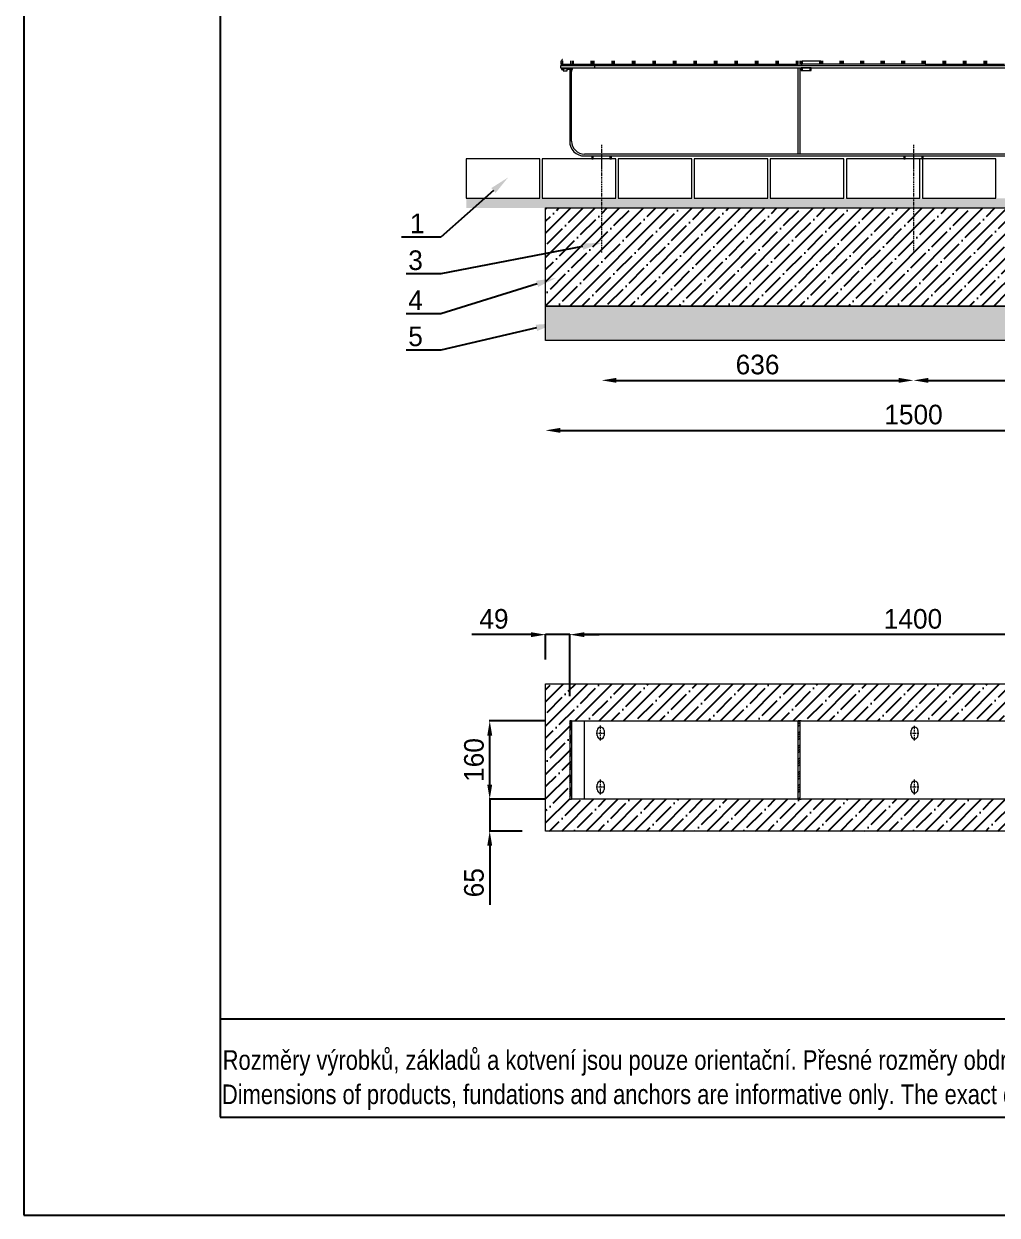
# Model space of a CAD drawing. Header units: millimetres. Extents: x 5064 to 11004, y 3085 to 7285.
# Drawn here: x 5064 to 7049, y 3085 to 5514 of the extents above; entities that cross this region are included whole.
import ezdxf
from ezdxf import colors
from ezdxf.entities.mleader import LeaderData, LeaderLine
from ezdxf.math import Vec2, Vec3

# ---------------------------------------------------------------- set-up
doc = ezdxf.new("R2010")
doc.units = ezdxf.units.MM
doc.header["$LTSCALE"] = 0.3
doc.linetypes.add('DashDot', pattern=[15, 9, -3, 0, -3])
doc.linetypes.add('INCONTINUOUS', pattern=[200000.001, 200000, -0.001])
for name, color, linetype in [('KOTY', 3, 'INCONTINUOUS'), ('OSY', 7, 'Continuous'), ('POSTAVY ATD', 8, 'Continuous')]:
    doc.layers.add(name, color=color, linetype=linetype)
doc.layers.add('Nekreslit', color=6, linetype='Continuous', plot=False)
doc.layers.add('SRAFY', color=251, linetype='Continuous', lineweight=13)
doc.styles.add('SEACAD_Arial', font='arial.ttf', dxfattribs={"width": 0.8})
doc.dimstyles.new('PROFI_CSN', dxfattribs={"dimscale": 0, "dimtxt": 3.5, "dimasz": 3, "dimexe": 1, "dimexo": 0, "dimgap": 1.5, "dimtad": 1, "dimlfac": -1, "dimdsep": 46, "dimtxsty": 'Standard', "dimcen": 0, "dimdle": 1, "dimclrd": 256, "dimclre": 256, "dimclrt": 256, "dimadec": 0, "dimazin": 0, "dimtfac": 0.6, "dimtmove": 0, "dimatfit": 1, "dimfxl": 1, "dimtolj": 1, "dimarcsym": 0})
pattern_1 = [(45, (9516.586, 4166.625), (-13.47038, 13.47038), []), (45, (9521.076, 4166.625), (-13.47038, 13.47038), []), (45, (9525.566, 4166.625), (-13.47038, 13.47038), []), (45, (9530.056, 4166.625), (-13.47038, 13.47038), [])]

# ---------------------------------------------------------------- blocks, each defined once
blk = doc.blocks.new('*D165')
at = {"layer": 'Defpoints', "color": 0, "transparency": 16777216}
for p in [(6128.1, 4868.7), (7628.1, 4868.7), (7628.1, 4685.3)]:
    blk.add_point(p, dxfattribs=at)
at = {"layer": 'KOTY', "color": 7, "lineweight": -2, "transparency": 16777216}
blk.add_line((6158.1, 4685.3), (7598.1, 4685.3), dxfattribs=at)
at = {"layer": 'KOTY', "color": 7, "transparency": 16777216}
for points in [[(6158.1, 4690.3), (6158.1, 4680.3), (6128.1, 4685.3)], [(7598.1, 4690.3), (7598.1, 4680.3), (7628.1, 4685.3)]]:
    blk.add_solid(points, dxfattribs=at)
at = {"layer": 'KOTY', "color": 7, "lineweight": 15, "transparency": 16777216, "insert": (6878.1, 4717.3), "char_height": 40, "attachment_point": 5}
blk.add_mtext('\\A1;1500', dxfattribs=at)
blk = doc.blocks.new('*U166')
at = {"layer": 'OSY', "color": 0, "linetype": 'DashDot', "lineweight": 9, "transparency": 16777216}
blk.add_line((0, -14.9), (0, 15.3), dxfattribs=at)
blk = doc.blocks.new('*U167')
at = {"layer": 'OSY', "color": 0, "linetype": 'DashDot', "lineweight": 9, "transparency": 16777216}
blk.add_line((-9, 0), (9, 0), dxfattribs=at)
blk = doc.blocks.new('*D168')
at = {"layer": 'Defpoints', "color": 0, "transparency": 16777216}
for p in [(6177.2, 4268.8), (6128.2, 4168.4), (6177.2, 4093.1)]:
    blk.add_point(p, dxfattribs=at)
at = {"layer": 'KOTY', "color": 7, "lineweight": -2, "transparency": 16777216}
for p, q in [((6098.2, 4268.8), (5977.5, 4268.8)), ((6128.2, 4218.4), (6128.2, 4269.8)), ((6177.2, 4268.8), (6128.2, 4268.8)), ((6177.2, 4143.1), (6177.2, 4269.8)), ((6207.2, 4268.8), (6237.2, 4268.8))]:
    blk.add_line(p, q, dxfattribs=at)
at = {"layer": 'KOTY', "color": 7, "transparency": 16777216}
for points in [[(6098.2, 4273.8), (6098.2, 4263.8), (6128.2, 4268.8)], [(6207.2, 4273.8), (6207.2, 4263.8), (6177.2, 4268.8)]]:
    blk.add_solid(points, dxfattribs=at)
at = {"layer": 'KOTY', "color": 7, "lineweight": 15, "transparency": 16777216, "insert": (6022.8, 4300.8), "char_height": 40, "attachment_point": 5}
blk.add_mtext('\\A1;49', dxfattribs=at)
blk = doc.blocks.new('*D169')
at = {"layer": 'Defpoints', "color": 0, "transparency": 16777216}
for p in [(6177.2, 4268.8), (6177.2, 4093.1), (7577.1, 4093.1)]:
    blk.add_point(p, dxfattribs=at)
at = {"layer": 'KOTY', "color": 7, "lineweight": -2, "transparency": 16777216}
for p, q in [((6177.2, 4143.1), (6177.2, 4269.8)), ((7547.1, 4268.8), (6207.2, 4268.8)), ((7577.1, 4143.1), (7577.1, 4269.8))]:
    blk.add_line(p, q, dxfattribs=at)
at = {"layer": 'KOTY', "color": 7, "transparency": 16777216}
for points in [[(6207.2, 4273.8), (6207.2, 4263.8), (6177.2, 4268.8)], [(7547.1, 4273.8), (7547.1, 4263.8), (7577.1, 4268.8)]]:
    blk.add_solid(points, dxfattribs=at)
at = {"layer": 'KOTY', "color": 7, "lineweight": 15, "transparency": 16777216, "insert": (6877.1, 4300.8), "char_height": 40, "attachment_point": 5}
blk.add_mtext('\\A1;1400', dxfattribs=at)
blk = doc.blocks.new('*D170')
at = {"layer": 'Defpoints', "color": 0, "transparency": 16777216}
for p in [(6014.2, 3933.1), (6177.2, 3933.1), (6130.2, 3868.4)]:
    blk.add_point(p, dxfattribs=at)
at = {"layer": 'KOTY', "color": 7, "lineweight": -2, "transparency": 16777216}
for p, q in [((6014.2, 3963.1), (6014.2, 3993.1)), ((6127.2, 3933.1), (6013.2, 3933.1)), ((6014.2, 3933.1), (6014.2, 3868.4)), ((6080.2, 3868.4), (6013.2, 3868.4)), ((6014.2, 3838.4), (6014.2, 3717.7))]:
    blk.add_line(p, q, dxfattribs=at)
at = {"layer": 'KOTY', "color": 7, "transparency": 16777216}
for points in [[(6009.2, 3963.1), (6019.2, 3963.1), (6014.2, 3933.1)], [(6009.2, 3838.4), (6019.2, 3838.4), (6014.2, 3868.4)]]:
    blk.add_solid(points, dxfattribs=at)
at = {"layer": 'KOTY', "color": 7, "lineweight": 15, "transparency": 16777216, "insert": (5982.2, 3763.1), "char_height": 40, "attachment_point": 5, "rotation": 90}
blk.add_mtext('\\A1;65', dxfattribs=at)
blk = doc.blocks.new('*D171')
at = {"layer": 'Defpoints', "color": 0, "transparency": 16777216}
for p in [(6014.2, 4093.1), (6177.2, 4093.1), (6177.2, 3933.1)]:
    blk.add_point(p, dxfattribs=at)
at = {"layer": 'KOTY', "color": 7, "lineweight": -2, "transparency": 16777216}
for p, q in [((6127.2, 4093.1), (6013.2, 4093.1)), ((6014.2, 3963.1), (6014.2, 4063.1)), ((6127.2, 3933.1), (6013.2, 3933.1))]:
    blk.add_line(p, q, dxfattribs=at)
at = {"layer": 'KOTY', "color": 7, "transparency": 16777216}
for points in [[(6009.2, 4063.1), (6019.2, 4063.1), (6014.2, 4093.1)], [(6009.2, 3963.1), (6019.2, 3963.1), (6014.2, 3933.1)]]:
    blk.add_solid(points, dxfattribs=at)
at = {"layer": 'KOTY', "color": 7, "lineweight": 15, "transparency": 16777216, "insert": (5982.2, 4013.3), "char_height": 40, "attachment_point": 5, "rotation": 90}
blk.add_mtext('\\A1;160', dxfattribs=at)
blk = doc.blocks.new('*U174')
at = {"layer": 'OSY', "color": 0, "linetype": 'DashDot', "lineweight": 9, "transparency": 16777216}
blk.add_line((0, -14.9), (0, 15.3), dxfattribs=at)
blk = doc.blocks.new('*U175')
at = {"layer": 'OSY', "color": 0, "linetype": 'DashDot', "lineweight": 9, "transparency": 16777216}
blk.add_line((-9, 0), (9, 0), dxfattribs=at)
blk = doc.blocks.new('*U180')
at = {"layer": 'OSY', "color": 0, "linetype": 'DashDot', "lineweight": 9, "transparency": 16777216}
blk.add_line((0, -14.9), (0, 15.3), dxfattribs=at)
blk = doc.blocks.new('*U181')
at = {"layer": 'OSY', "color": 0, "linetype": 'DashDot', "lineweight": 9, "transparency": 16777216}
blk.add_line((0, -14.9), (0, 15.3), dxfattribs=at)
blk = doc.blocks.new('*U182')
at = {"layer": 'OSY', "color": 0, "linetype": 'DashDot', "lineweight": 9, "transparency": 16777216}
blk.add_line((-9, 0), (9, 0), dxfattribs=at)
blk = doc.blocks.new('*U183')
at = {"layer": 'OSY', "color": 0, "linetype": 'DashDot', "lineweight": 9, "transparency": 16777216}
blk.add_line((-9, 0), (9, 0), dxfattribs=at)
blk = doc.blocks.new('*D185')
at = {"layer": 'Defpoints', "color": 0, "transparency": 16777216}
for p in [(6242.2, 5047.7), (6878.1, 5047.7), (6878.1, 4787.3)]:
    blk.add_point(p, dxfattribs=at)
at = {"layer": 'KOTY', "color": 7, "lineweight": -2, "transparency": 16777216}
blk.add_line((6272.2, 4787.3), (6848.1, 4787.3), dxfattribs=at)
at = {"layer": 'KOTY', "color": 7, "transparency": 16777216}
for points in [[(6272.2, 4792.3), (6272.2, 4782.3), (6242.2, 4787.3)], [(6848.1, 4792.3), (6848.1, 4782.3), (6878.1, 4787.3)]]:
    blk.add_solid(points, dxfattribs=at)
at = {"layer": 'KOTY', "color": 7, "lineweight": 15, "transparency": 16777216, "insert": (6560.2, 4819.3), "char_height": 40, "attachment_point": 5}
blk.add_mtext('\\A1;636', dxfattribs=at)
blk = doc.blocks.new('*D186')
at = {"layer": 'Defpoints', "color": 0, "transparency": 16777216}
for p in [(6878.1, 5047.7), (7514.1, 5047.7), (7514.1, 4787.3)]:
    blk.add_point(p, dxfattribs=at)
at = {"layer": 'KOTY', "color": 7, "lineweight": -2, "transparency": 16777216}
blk.add_line((6908.1, 4787.3), (7484.1, 4787.3), dxfattribs=at)
at = {"layer": 'KOTY', "color": 7, "transparency": 16777216}
for points in [[(6908.1, 4792.3), (6908.1, 4782.3), (6878.1, 4787.3)], [(7484.1, 4792.3), (7484.1, 4782.3), (7514.1, 4787.3)]]:
    blk.add_solid(points, dxfattribs=at)
at = {"layer": 'KOTY', "color": 7, "lineweight": 15, "transparency": 16777216, "insert": (7196.1, 4819.3), "char_height": 40, "attachment_point": 5}
blk.add_mtext('\\A1;636', dxfattribs=at)

msp = doc.modelspace()

# ---------------------------------------------------------------- hatches: boundary and pattern name
at = {"true_color": 0xc7c8ca, "transparency": 33554508}
h = msp.add_hatch(dxfattribs=at)
h.set_pattern_fill('ANSI35', color=9, scale=5.5)
h.set_pattern_definition([(45, (11712.826, 3608.823), (-24.6957, 24.6957), []), (45, (11737.522, 3608.823), (-24.6957, 24.6957), [43.65625, -8.73125, 0, -8.73125])])
h.paths.add_polyline_path([(6128.1, 5138.7), (6128.1, 4938.7), (7628.1, 4938.7), (7628.1, 5138.7)])
h = msp.add_hatch(dxfattribs=at)
h.set_pattern_fill('ANSI35', color=9, scale=5.5)
h.set_pattern_definition([(45, (9724.41, 3085.283), (-24.6957, 24.6957), []), (45, (9749.104, 3085.283), (-24.6957, 24.6957), [43.65625, -8.73125, 0, -8.73125])])
h.paths.add_polyline_path([(6128.2, 4168.4), (6128.2, 3868.4), (7628.2, 3868.4), (7628.2, 4168.4)])
h.paths.add_polyline_path([(6643.2, 4093.1), (6649.2, 4093.1), (7111.2, 4093.1), (7117.2, 4093.1), (7539.2, 4093.1), (7575.1, 4093.1), (7579.1, 4093.1), (7579.1, 3933.1), (7575.1, 3933.1), (7539.2, 3933.1), (7117.2, 3933.1), (7111.2, 3933.1), (6649.2, 3933.1), (6643.2, 3933.1), (6221.2, 3933.1), (6181.2, 3933.1), (6177.2, 3933.1), (6177.2, 4093.1), (6181.2, 4093.1), (6221.2, 4093.1)], flags=16)
h.paths.add_polyline_path([(6247.2, 4073.1), (6247.2, 4063.1, -1), (6233.2, 4063.1), (6233.2, 4073.1, -1)], flags=0)
h.paths.add_polyline_path([(6247.2, 3963.1), (6247.2, 3953.1, -1), (6233.2, 3953.1), (6233.2, 3963.1, -1)], flags=0)
h.paths.add_polyline_path([(6873.2, 4073.1, -1), (6887.2, 4073.1), (6887.2, 4063.1, -1), (6873.2, 4063.1)], flags=0)
h.paths.add_polyline_path([(6873.2, 3963.1, -1), (6887.2, 3963.1), (6887.2, 3953.1, -1), (6873.2, 3953.1)], flags=0)
h.paths.add_polyline_path([(7513.2, 4073.1, -1), (7527.2, 4073.1), (7527.2, 4063.1, -1), (7513.2, 4063.1)], flags=0)
h.paths.add_polyline_path([(7513.2, 3963.1, -1), (7527.2, 3963.1), (7527.2, 3953.1, -1), (7513.2, 3953.1)], flags=0)
at = {"linetype": 'Continuous', "lineweight": 0}
h = msp.add_hatch(dxfattribs=at)
h.set_pattern_fill('DIN 201 OCEL A OCELOVÁ LITINA', style=0, pattern_type=2)
h.set_pattern_definition(pattern_1)
h.paths.add_polyline_path([(6177.2, 4093.1), (6177.2, 3933.1), (6181.2, 3933.1), (6181.2, 4093.1)])
h = msp.add_hatch(dxfattribs=at)
h.set_pattern_fill('DIN 201 OCEL A OCELOVÁ LITINA', style=0, pattern_type=2)
h.set_pattern_definition(pattern_1)
h.paths.add_polyline_path([(6643.2, 4093.1), (6643.2, 3933.1), (6647.2, 3933.1), (6647.2, 4093.1)])
at = {"layer": 'SRAFY'}
h = msp.add_hatch(dxfattribs=at)
h.set_pattern_fill('AR-SAND', color=256, scale=0.5)
h.set_pattern_definition([(37.5, (1290.752, -172.076), (-0.800016, 24.47066), [0, -19.304, 0, -21.59, 0, -20.6375]), (7.5, (1290.752, -172.076), (22.47616, 35.84126), [0, -10.414, 0, -17.399, 0, -6.6675]), (327.5, (1275.13, -172.076), (39.54962, 0.07186), [0, -6.35, 0, -22.86, 0, -29.845]), (317.5, (1275.13, -172.076), (38.17782, 11.14647), [0, -3.175, 0, -14.986, 0, -17.145])])
h.paths.add_polyline_path([(6755.2, 5158.7), (5966.2, 5158.7), (5966.2, 5138.7), (6721.1, 5138.7), (6755.2, 5138.7)])
h.paths.add_polyline_path([(6805.2, 5158.7), (6755.2, 5158.7), (6755.2, 5138.7), (6805.2, 5138.7)])
h.paths.add_polyline_path([(7085.2, 5158.7), (6805.2, 5158.7), (6805.2, 5138.7), (7085.2, 5138.4)])
h.paths.add_polyline_path([(7746.2, 5158.7), (7085.2, 5158.7), (7085.2, 5138.4), (7169.2, 5138.4), (7746.2, 5138.4)])
at = {"layer": 'SRAFY', "lineweight": 15}
h = msp.add_hatch(dxfattribs=at)
h.set_pattern_fill('AR-SAND', color=9, scale=0.5, style=0)
h.set_pattern_definition([(37.5, (11712.826, 3608.823), (-0.800016, 24.47066), [0, -19.304, 0, -21.59, 0, -20.6375]), (7.5, (11712.826, 3608.823), (22.47616, 35.84126), [0, -10.414, 0, -17.399, 0, -6.6675]), (327.5, (11697.205, 3608.823), (39.54962, 0.07186), [0, -6.35, 0, -22.86, 0, -29.845]), (317.5, (11697.205, 3608.823), (38.17782, 11.14647), [0, -3.175, 0, -14.986, 0, -17.145])])
h.paths.add_polyline_path([(6128.1, 4938.7), (6128.1, 4868.7), (7628.1, 4868.7), (7628.1, 4938.7)])

# ---------------------------------------------------------------- linework, layer by layer
at = {"color": 7, "linetype": 'Continuous', "lineweight": 15}
for p, q in [((6162.2, 5441.1), (6161.2, 5440.1)), ((6162.7, 5441.1), (6162.2, 5441.1)), ((6158.2, 5428.7), (6158.2, 5424.7)), ((6228.2, 5428.7), (6158.2, 5428.7)), ((6158.2, 5424.7), (6228.2, 5424.7)), ((6159.2, 5438.1), (6159.2, 5434.1)), ((6162.7, 5438.1), (6159.2, 5438.1)), ((6159.2, 5434.1), (6159.2, 5432.1)), ((6162.7, 5434.1), (6159.2, 5434.1)), ((6159.2, 5432.1), (6162.7, 5432.1)), ((6160.2, 5432.1), (6160.2, 5430.4)), ((6160.2, 5430.4), (6160.2, 5428.7)), ((6160.2, 5430.4), (6176.2, 5430.4)), ((6160.2, 5424.7), (6160.2, 5423.1)), ((6160.2, 5423.1), (6162.5, 5423.1)), ((6161.2, 5440.1), (6161.2, 5438.1)), ((6162.6, 5440.1), (6161.2, 5440.1)), ((6162.7, 5422.5), (6161.2, 5422.5)), ((6161.2, 5420.7), (6162.7, 5420.7)), ((6162.5, 5423.1), (6176.2, 5423.1)), ((6162.6, 5438.7), (6162.6, 5432.1)), ((6162.7, 5432.1), (6162.6, 5432.1)), ((6162.7, 5438.7), (6162.7, 5432.1)), ((6162.7, 5432.1), (6179.7, 5432.1)), ((6162.7, 5422.5), (6164.3, 5422.5)), ((6164.3, 5420.7), (6162.7, 5420.7)), ((6164.2, 5423.1), (6164.2, 5422.6)), ((6164.2, 5422.6), (6164.3, 5422.6)), ((6164.2, 5420.6), (6164.2, 5418.6)), ((6164.3, 5420.6), (6164.2, 5420.6)), ((6164.2, 5418.6), (6164.7, 5418.1)), ((6164.2, 5418.6), (6172.2, 5418.6)), ((6164.3, 5422.6), (6164.3, 5421.6)), ((6164.3, 5421.6), (6164.3, 5420.6)), ((6164.7, 5418.1), (6171.7, 5418.1)), ((6171.7, 5418.1), (6172.2, 5418.6)), ((6172.1, 5422.5), (6179.6, 5422.5)), ((6179.6, 5420.7), (6172.1, 5420.7)), ((6172.2, 5422.6), (6172.2, 5423.1)), ((6172.2, 5418.6), (6172.2, 5420.6)), ((6176.2, 5430.4), (6176.2, 5432.1)), ((6176.2, 5428.7), (6176.2, 5430.4)), ((6176.2, 5423.1), (6176.2, 5424.7)), ((6177.2, 5432.1), (6177.2, 5428.7)), ((6177.2, 5424.7), (6177.2, 5422.5)), ((6177.2, 5420.7), (6177.2, 5418.7)), ((6177.2, 5418.7), (6181.2, 5418.7)), ((6177.2, 5418.7), (6177.2, 5416.7)), ((6181.2, 5416.7), (6177.2, 5416.7)), ((6177.2, 5416.7), (6177.2, 5274.7)), ((6179.6, 5422.5), (6182.1, 5422.5)), ((6182.1, 5420.7), (6179.6, 5420.7)), ((6179.7, 5432.1), (6179.7, 5438.7)), ((6179.7, 5432.1), (6183.1, 5432.1)), ((6180.3, 5420.8), (6180.3, 5422.3)), ((6181, 5424.5), (6181, 5424.7)), ((6181.2, 5424.5), (6181, 5424.5)), ((6181.2, 5432.1), (6181.2, 5428.7)), ((6181.2, 5424.5), (6181.2, 5422.5)), ((6181.2, 5420.7), (6181.2, 5418.7)), ((6181.2, 5418.7), (6181.2, 5416.7)), ((6181.2, 5274.7), (6181.2, 5416.7)), ((6182.1, 5422.5), (6182.1, 5420.7)), ((6182.8, 5420.8), (6182.8, 5422.3)), ((6183.1, 5432.1), (6183.1, 5438.7)), ((6183.3, 5437.1), (6183.1, 5437.1)), ((6183.1, 5434.6), (6183.3, 5434.6)), ((6183.2, 5434.1), (6183.1, 5434.1)), ((6183.2, 5432.1), (6183.1, 5432.1)), ((6183.3, 5434.1), (6183.2, 5434.1)), ((6183.2, 5434.1), (6183.2, 5432.1)), ((6183.2, 5432.1), (6183.3, 5432.1)), ((6183.3, 5432.1), (6184, 5432.1)), ((6184, 5438.7), (6184, 5432.1)), ((6184, 5432.1), (6220.9, 5432.1)), ((6220.9, 5432.1), (6220.9, 5438.7)), ((6220.9, 5432.1), (6223.1, 5432.1)), ((6223.1, 5432.1), (6223.1, 5438.7)), ((6223.1, 5432.1), (6224.9, 5432.1)), ((6224.9, 5438.7), (6224.9, 5432.1)), ((6224.9, 5432.1), (6226.9, 5432.1)), ((6226.9, 5432.1), (6226.9, 5438.7)), ((6226.9, 5432.1), (6262.9, 5432.1)), ((6228.2, 5424.7), (6228.2, 5428.7)), ((7528.1, 5428.7), (6228.2, 5428.7)), ((6228.2, 5424.7), (7528.1, 5424.7)), ((6248.4, 5432.1), (6248.4, 5428.7)), ((6252.4, 5428.7), (6252.4, 5432.1)), ((6262.9, 5438.7), (6262.9, 5432.1)), ((6262.9, 5432.1), (6264.9, 5432.1)), ((6264.9, 5432.1), (6264.9, 5438.7)), ((6264.9, 5432.1), (6266.7, 5432.1)), ((6266.7, 5438.7), (6266.7, 5432.1)), ((6266.7, 5432.1), (6268.7, 5432.1)), ((6268.7, 5432.1), (6268.7, 5438.7)), ((6268.7, 5432.1), (6304.7, 5432.1)), ((6304.7, 5438.7), (6304.7, 5432.1)), ((6304.7, 5432.1), (6306.7, 5432.1)), ((6306.7, 5432.1), (6306.7, 5438.7)), ((6306.7, 5432.1), (6308.5, 5432.1)), ((6308.5, 5438.7), (6308.5, 5432.1)), ((6308.5, 5432.1), (6310.5, 5432.1)), ((6310.5, 5432.1), (6310.5, 5438.7)), ((6310.5, 5432.1), (6346.5, 5432.1)), ((6346.5, 5438.7), (6346.5, 5432.1)), ((6346.5, 5432.1), (6348.5, 5432.1)), ((6348.5, 5432.1), (6348.5, 5438.7)), ((6348.5, 5432.1), (6350.3, 5432.1)), ((6350.3, 5438.7), (6350.3, 5432.1)), ((6350.3, 5432.1), (6352.3, 5432.1)), ((6352.3, 5432.1), (6352.3, 5438.7)), ((6352.3, 5432.1), (6388.3, 5432.1)), ((6388.3, 5438.7), (6388.3, 5432.1)), ((6388.3, 5432.1), (6390.3, 5432.1)), ((6390.3, 5432.1), (6390.3, 5438.7)), ((6390.3, 5432.1), (6392.1, 5432.1)), ((6392.1, 5438.7), (6392.1, 5432.1)), ((6392.1, 5432.1), (6394.1, 5432.1)), ((6394.1, 5432.1), (6394.1, 5438.7)), ((6394.1, 5432.1), (6430.1, 5432.1)), ((6430.1, 5438.7), (6430.1, 5432.1)), ((6430.1, 5432.1), (6432.1, 5432.1)), ((6432.1, 5432.1), (6432.1, 5438.7)), ((6432.1, 5432.1), (6433.9, 5432.1)), ((6433.9, 5438.7), (6433.9, 5432.1)), ((6433.9, 5432.1), (6435.9, 5432.1)), ((6435.9, 5432.1), (6435.9, 5438.7)), ((6435.9, 5432.1), (6471.9, 5432.1)), ((6471.9, 5438.7), (6471.9, 5432.1)), ((6471.9, 5432.1), (6473.9, 5432.1)), ((6473.9, 5432.1), (6473.9, 5438.7)), ((6473.9, 5432.1), (6475.7, 5432.1)), ((6475.7, 5438.7), (6475.7, 5432.1)), ((6475.7, 5432.1), (6477.7, 5432.1)), ((6477.7, 5432.1), (6477.7, 5438.7)), ((6477.7, 5432.1), (6513.7, 5432.1)), ((6513.7, 5438.7), (6513.7, 5432.1)), ((6513.7, 5432.1), (6515.7, 5432.1)), ((6515.7, 5432.1), (6515.7, 5438.7)), ((6515.7, 5432.1), (6517.5, 5432.1)), ((6517.5, 5438.7), (6517.5, 5432.1)), ((6517.5, 5432.1), (6519.5, 5432.1)), ((6519.5, 5432.1), (6519.5, 5438.7)), ((6519.5, 5432.1), (6555.5, 5432.1)), ((6555.5, 5438.7), (6555.5, 5432.1)), ((6555.5, 5432.1), (6557.5, 5432.1)), ((6557.5, 5432.1), (6557.5, 5438.7)), ((6557.5, 5432.1), (6559.3, 5432.1)), ((6559.3, 5438.7), (6559.3, 5432.1)), ((6559.3, 5432.1), (6561.3, 5432.1)), ((6561.3, 5432.1), (6561.3, 5438.7)), ((6561.3, 5432.1), (6597.3, 5432.1)), ((6572, 5432.1), (6572, 5428.7)), ((6576, 5428.7), (6576, 5432.1)), ((6597.3, 5438.7), (6597.3, 5432.1)), ((6597.3, 5432.1), (6599.3, 5432.1)), ((6599.3, 5432.1), (6599.3, 5438.7)), ((6599.3, 5432.1), (6601.1, 5432.1)), ((6601.1, 5438.7), (6601.1, 5432.1)), ((6601.1, 5432.1), (6603.1, 5432.1)), ((6603.1, 5432.1), (6603.1, 5438.7)), ((6603.1, 5432.1), (6639.1, 5432.1)), ((6639.1, 5438.7), (6639.1, 5432.1)), ((6639.1, 5432.1), (6641.1, 5432.1)), ((6641.1, 5438.7), (6641.1, 5432.1)), ((6643.1, 5428.7), (6643.1, 5438.7)), ((6643.2, 5248.7), (6643.2, 5424.7)), ((6647.1, 5428.7), (6647.1, 5438.7)), ((6647.2, 5248.7), (6647.2, 5424.7)), ((6649.1, 5432.1), (6649.1, 5438.7)), ((6649.1, 5438.1), (6651.1, 5438.1)), ((6649.1, 5432.1), (6651.1, 5432.1)), ((6651.1, 5438.7), (6651.1, 5432.1)), ((6687.1, 5438.1), (6651.1, 5438.1)), ((6687.1, 5432.1), (6651.1, 5432.1)), ((6651.1, 5424.7), (6651.1, 5418.7)), ((6667.2, 5418.7), (6667.2, 5424.7)), ((6687.1, 5432.1), (6687.1, 5438.7)), ((6689.1, 5438.1), (6687.1, 5438.1)), ((6689.1, 5432.1), (6687.1, 5432.1)), ((6689.1, 5438.7), (6689.1, 5432.1)), ((6689.1, 5438.7), (6689.1, 5432.1)), ((6690.9, 5432.1), (6689.1, 5432.1)), ((6690.9, 5432.1), (6690.9, 5438.7)), ((6692.9, 5432.1), (6690.9, 5432.1)), ((6692.9, 5438.7), (6692.9, 5432.1)), ((6728.9, 5432.1), (6692.9, 5432.1)), ((6728.9, 5432.1), (6728.9, 5438.7)), ((6730.9, 5432.1), (6728.9, 5432.1)), ((6730.9, 5438.7), (6730.9, 5432.1)), ((6732.7, 5432.1), (6730.9, 5432.1)), ((6732.7, 5432.1), (6732.7, 5438.7)), ((6734.7, 5432.1), (6732.7, 5432.1)), ((6734.7, 5438.7), (6734.7, 5432.1)), ((6770.7, 5432.1), (6734.7, 5432.1)), ((6770.7, 5432.1), (6770.7, 5438.7)), ((6772.7, 5432.1), (6770.7, 5432.1)), ((6772.7, 5438.7), (6772.7, 5432.1)), ((6774.5, 5432.1), (6772.7, 5432.1)), ((6774.5, 5432.1), (6774.5, 5438.7)), ((6776.5, 5432.1), (6774.5, 5432.1)), ((6776.5, 5438.7), (6776.5, 5432.1)), ((6812.5, 5432.1), (6776.5, 5432.1)), ((6812.5, 5432.1), (6812.5, 5438.7)), ((6814.5, 5432.1), (6812.5, 5432.1)), ((6814.5, 5438.7), (6814.5, 5432.1)), ((6816.3, 5432.1), (6814.5, 5432.1)), ((6816.3, 5432.1), (6816.3, 5438.7)), ((6818.3, 5432.1), (6816.3, 5432.1)), ((6818.3, 5438.7), (6818.3, 5432.1)), ((6854.3, 5432.1), (6818.3, 5432.1)), ((6854.3, 5432.1), (6854.3, 5438.7)), ((6856.3, 5432.1), (6854.3, 5432.1)), ((6856.3, 5438.7), (6856.3, 5432.1)), ((6858.1, 5432.1), (6856.3, 5432.1)), ((6858.1, 5432.1), (6858.1, 5438.7)), ((6860.1, 5432.1), (6858.1, 5432.1)), ((6860.1, 5438.7), (6860.1, 5432.1)), ((6896.1, 5432.1), (6860.1, 5432.1)), ((6896.1, 5432.1), (6896.1, 5438.7)), ((6898.1, 5432.1), (6896.1, 5432.1)), ((6898.1, 5438.7), (6898.1, 5432.1)), ((6899.9, 5432.1), (6898.1, 5432.1)), ((6899.9, 5432.1), (6899.9, 5438.7)), ((6901.9, 5432.1), (6899.9, 5432.1)), ((6901.9, 5438.7), (6901.9, 5432.1)), ((6901.9, 5432.1), (6937.9, 5432.1)), ((6937.9, 5438.7), (6937.9, 5432.1)), ((6937.9, 5432.1), (6939.9, 5432.1)), ((6939.9, 5432.1), (6939.9, 5438.7)), ((6939.9, 5432.1), (6941.7, 5432.1)), ((6941.7, 5438.7), (6941.7, 5432.1)), ((6941.7, 5432.1), (6943.7, 5432.1)), ((6943.7, 5432.1), (6943.7, 5438.7)), ((6943.7, 5432.1), (6979.7, 5432.1)), ((6979.7, 5438.7), (6979.7, 5432.1)), ((6979.7, 5432.1), (6981.7, 5432.1)), ((6981.7, 5432.1), (6981.7, 5438.7)), ((6981.7, 5432.1), (6983.5, 5432.1)), ((6983.5, 5438.7), (6983.5, 5432.1)), ((6983.5, 5432.1), (6985.5, 5432.1)), ((6985.5, 5432.1), (6985.5, 5438.7)), ((6985.5, 5432.1), (7021.5, 5432.1)), ((7021.5, 5438.7), (7021.5, 5432.1)), ((7021.5, 5432.1), (7023.5, 5432.1)), ((7023.5, 5432.1), (7023.5, 5438.7)), ((7023.5, 5432.1), (7025.3, 5432.1)), ((7025.3, 5438.7), (7025.3, 5432.1)), ((7025.3, 5432.1), (7027.3, 5432.1)), ((7027.3, 5432.1), (7027.3, 5438.7)), ((7027.3, 5432.1), (7063.3, 5432.1)), ((7549.1, 5248.7), (6207.2, 5248.7)), ((6207.2, 5244.7), (7549.1, 5244.7)), ((6222.2, 5244.7), (6222.2, 5238.7)), ((6222.2, 5238.7), (6225.2, 5238.7)), ((6225.2, 5238.7), (6225.2, 5244.7)), ((6259.2, 5238.7), (6225.2, 5238.7)), ((6259.2, 5244.7), (6259.2, 5238.7)), ((6259.2, 5238.7), (6262.2, 5238.7)), ((6262.2, 5238.7), (6262.2, 5244.7)), ((6858.1, 5244.7), (6858.1, 5238.7)), ((6858.1, 5238.7), (6861.1, 5238.7)), ((6861.1, 5238.7), (6861.1, 5244.7)), ((6895.1, 5238.7), (6861.1, 5238.7)), ((6895.1, 5244.7), (6895.1, 5238.7)), ((6895.1, 5238.7), (6898.1, 5238.7)), ((6898.1, 5238.7), (6898.1, 5244.7)), ((6181.2, 4093.1), (6177.2, 4093.1)), ((6177.2, 4093.1), (6177.2, 3933.1)), ((6181.2, 4093.1), (6181.2, 3933.1)), ((6181.2, 4093.1), (6221.2, 4093.1)), ((6207.2, 3933.1), (6207.2, 4093.1)), ((6221.2, 4093.1), (6643.2, 4093.1)), ((6649.2, 4093.1), (6643.2, 4093.1)), ((6643.2, 3933.1), (6643.2, 4093.1)), ((6647.2, 3933.1), (6647.2, 4093.1)), ((6649.2, 4093.1), (7111.2, 4093.1)), ((6233.2, 4063.1), (6233.2, 4073.1)), ((6247.2, 4073.1), (6247.2, 4063.1)), ((6873.2, 4063.1), (6873.2, 4073.1)), ((6887.2, 4073.1), (6887.2, 4063.1)), ((6233.2, 3953.1), (6233.2, 3963.1)), ((6247.2, 3963.1), (6247.2, 3953.1)), ((6873.2, 3953.1), (6873.2, 3963.1)), ((6887.2, 3963.1), (6887.2, 3953.1)), ((6177.2, 3933.1), (6181.2, 3933.1)), ((6221.2, 3933.1), (6181.2, 3933.1)), ((6643.2, 3933.1), (6221.2, 3933.1)), ((6643.2, 3933.1), (6649.2, 3933.1)), ((7111.2, 3933.1), (6649.2, 3933.1))]:
    msp.add_line(p, q, dxfattribs=at)
at = {"color": 7, "linetype": 'Continuous', "lineweight": 15, "flags": 128}
msp.add_lwpolyline([(6162.7, 5420.7), (6163, 5420.7), (6163.2, 5420.9), (6163.3, 5421.2), (6163.3, 5421.6), (6163.3, 5421.9), (6163.2, 5422.2), (6163, 5422.4), (6162.7, 5422.5)], dxfattribs=at)
at = {"color": 7, "linetype": 'Continuous', "lineweight": 15}
msp.add_lwpolyline([(6649.2, 5418.7), (6669.2, 5418.7), (6669.2, 5424.7), (6649.2, 5424.7)], close=True, dxfattribs=at)
for centre, radius, start, end in [((6161.2, 5421.6), 0.9, 90.1273, 269.8727), ((6207.2, 5274.7), 30, 180, 270), ((6207.2, 5274.7), 26, 180, 270), ((6240.2, 4073.1), 7, 0, 180), ((6240.2, 4063.1), 7, 180, 0), ((6880.2, 4073.1), 7, 0, 180), ((6880.2, 4063.1), 7, 180, 0), ((6240.2, 3963.1), 7, 0, 180), ((6880.2, 3963.1), 7, 0, 180), ((6240.2, 3953.1), 7, 180, 0), ((6880.2, 3953.1), 7, 180, 0)]:
    msp.add_arc(centre, radius, start, end, dxfattribs=at)
for centre, major_axis, ratio, start_param, end_param in [((6179.6, 5421.6), (1.3, 0), 0.691073, 1.045914, 1.568574), ((6179.6, 5421.6), (1.3, 0), 0.691073, 4.714611, 5.237271), ((6180.9, 5421.6), (1.27, 0), 0.709421, 2.095679, 4.187507), ((6182.1, 5421.6), (1.3, 0), 0.691073, 1.045914, 1.568574), ((6182.1, 5421.6), (1.3, 0), 0.691073, 4.714611, 5.237271)]:
    msp.add_ellipse(centre, major_axis=major_axis, ratio=ratio, start_param=start_param, end_param=end_param, dxfattribs=at)
msp.add_open_spline([(6172.2, 5420.6), (6172.2, 5420.6), (6172.2, 5420.6), (6172.1, 5420.8), (6172.1, 5421), (6172, 5421.3), (6172, 5421.7), (6172.1, 5422), (6172.1, 5422.3), (6172.1, 5422.5), (6172.2, 5422.5), (6172.2, 5422.6), (6172.2, 5422.6), (6172.2, 5422.5)], degree=3, knots=[0, 0, 0, 0, 0.102079, 0.204083, 0.307977, 0.41338, 0.516659, 0.617453, 0.71929, 0.824023, 0.929081, 0.971018, 1, 1, 1, 1], dxfattribs=at)
at = {"layer": 'Nekreslit'}
msp.add_line((5464.4, 3485.3), (9504.4, 3485.3), dxfattribs=at)
for points in [[(5064.4, 3085.3), (11004.4, 3085.3), (11004.4, 7285.3), (5064.4, 7285.3)], [(5464.4, 3285.3), (9504.4, 3285.3), (9504.4, 6885.3), (5464.4, 6885.3)]]:
    msp.add_lwpolyline(points, close=True, dxfattribs=at)
at = {"layer": 'OSY', "linetype": 'DashDot', "lineweight": 9}
for p, q in [((6242.2, 5267.7), (6242.2, 5217.7)), ((6242.2, 5247.7), (6242.2, 5047.7)), ((6878.1, 5267.7), (6878.1, 5217.7)), ((6878.1, 5247.7), (6878.1, 5047.7))]:
    msp.add_line(p, q, dxfattribs=at)
at = {"layer": 'POSTAVY ATD', "lineweight": 15}
for p, q in [((6116.2, 5238.7), (5966.2, 5238.7)), ((5966.2, 5238.7), (5966.2, 5158.7)), ((6116.2, 5158.7), (6116.2, 5238.7)), ((6271.2, 5238.7), (6121.2, 5238.7)), ((6121.2, 5238.7), (6121.2, 5158.7)), ((6271.2, 5158.7), (6271.2, 5238.7)), ((6426.2, 5238.7), (6276.2, 5238.7)), ((6276.2, 5238.7), (6276.2, 5158.7)), ((6426.2, 5158.7), (6426.2, 5238.7)), ((6431.2, 5238.7), (6431.2, 5158.7)), ((6581.2, 5238.7), (6431.2, 5238.7)), ((6581.2, 5158.7), (6581.2, 5238.7)), ((6736.2, 5238.7), (6586.2, 5238.7)), ((6586.2, 5238.7), (6586.2, 5158.7)), ((6736.2, 5158.7), (6736.2, 5238.7)), ((6891.2, 5238.7), (6741.2, 5238.7)), ((6741.2, 5238.7), (6741.2, 5158.7)), ((6891.2, 5158.7), (6891.2, 5238.7)), ((6896.2, 5238.7), (6896.2, 5158.7)), ((7046.2, 5238.7), (6896.2, 5238.7)), ((7046.2, 5158.7), (7046.2, 5238.7)), ((5966.2, 5158.7), (6116.2, 5158.7)), ((6121.2, 5158.7), (6271.2, 5158.7)), ((6276.2, 5158.7), (6426.2, 5158.7)), ((6431.2, 5158.7), (6581.2, 5158.7)), ((6586.2, 5158.7), (6728.1, 5158.7)), ((6586.2, 5158.7), (6736.2, 5158.7)), ((6741.2, 5158.7), (6891.2, 5158.7)), ((6896.2, 5158.7), (7046.2, 5158.7))]:
    msp.add_line(p, q, dxfattribs=at)
at = {"layer": 'POSTAVY ATD', "color": 9, "lineweight": 15}
for points in [[(6128.1, 5138.7), (7628.1, 5138.7), (7628.1, 4938.7), (6128.1, 4938.7)], [(6128.1, 4938.7), (7628.1, 4938.7), (7628.1, 4868.7), (6128.1, 4868.7)], [(6128.2, 4168.4), (7628.2, 4168.4), (7628.2, 3868.4), (6128.2, 3868.4)]]:
    msp.add_lwpolyline(points, close=True, dxfattribs=at)

# ---------------------------------------------------------------- block references
at = {"layer": 'OSY', "linetype": 'DashDot', "lineweight": 9}
for name, p in [('*U166', (6240.2, 4068.1)), ('*U181', (6880.2, 4067.9)), ('*U167', (6240.2, 4068.1)), ('*U183', (6880.2, 4068.1)), ('*U174', (6240.2, 3958.1)), ('*U180', (6880.2, 3958.1)), ('*U175', (6240.2, 3958.3)), ('*U182', (6880.2, 3958.3))]:
    msp.add_blockref(name, p, dxfattribs=at)

# ---------------------------------------------------------------- texts
at = {"style": 'SEACAD_Arial', "width": 0.8}
for s, p in [('Rozměry výrobků, základů a kotvení jsou pouze orientační. Přesné rozměry obdržíte při zpracování nabídky naším obchodním oddělením.', (5469.8, 3381.6)), ('Dimensions of products, fundations and anchors are informative only. The exact dimensions you get with our offer.', (5468.2, 3311.7))]:
    msp.add_text(s, height=39.9982, dxfattribs=at).set_placement(p)

# ---------------------------------------------------------------- dimensions: what is measured, and where the dimension line sits
at = {"layer": 'KOTY', "lineweight": 15}
for base, p1, p2, picture, middle in [((6878.1, 4787.3), (6242.2, 5047.7), (6878.1, 5047.7), '*D185', (6560.2, 4787.3)), ((7514.1, 4787.3), (6878.1, 5047.7), (7514.1, 5047.7), '*D186', (7196.1, 4787.3)), ((7628.1, 4685.3), (6128.1, 4868.7), (7628.1, 4868.7), '*D165', (6878.1, 4685.3))]:
    dim = msp.add_linear_dim(base=base, p1=p1, p2=p2, dimstyle='PROFI_CSN', override={"dimscale": 1, "dimtxt": 40, "dimasz": 30, "dimgap": 12, "dimdec": 0, "dimlfac": 1, "dimse1": 1, "dimse2": 1, "dimclrd": 7, "dimclre": 3, "dimclrt": 7, "dimtdec": 0}, dxfattribs=at)
    dim.commit()
    dim.dimension.update_dxf_attribs({"geometry": picture, "text_midpoint": middle, "dimtype": 160})
for base, p1, p2, angle, picture, middle in [((6177.2, 4268.8), (6128.2, 4168.4), (6177.2, 4093.1), 180, '*D168', (6022.8, 4268.8)), ((6014.2, 4093.1), (6177.2, 3933.1), (6177.2, 4093.1), 90, '*D171', (6014.2, 4013.3)), ((6014.2, 3933.1), (6130.2, 3868.4), (6177.2, 3933.1), 90, '*D170', (6014.2, 3763.1))]:
    dim = msp.add_linear_dim(base=base, p1=p1, p2=p2, angle=angle, dimstyle='PROFI_CSN', override={"dimscale": 1, "dimtxt": 40, "dimasz": 30, "dimexo": 50, "dimgap": 12, "dimdec": 0, "dimlfac": 1, "dimclrd": 7, "dimclre": 7, "dimclrt": 7, "dimtdec": 0}, dxfattribs=at)
    dim.commit()
    dim.dimension.update_dxf_attribs({"geometry": picture, "text_midpoint": middle, "dimtype": 160})
dim = msp.add_linear_dim(base=(6177.2, 4268.8), p1=(7577.1, 4093.1), p2=(6177.2, 4093.1), angle=180, dimstyle='PROFI_CSN', override={"dimscale": 1, "dimtxt": 40, "dimasz": 30, "dimexo": 50, "dimgap": 12, "dimdec": 0, "dimlfac": 1, "dimclrd": 7, "dimclre": 7, "dimclrt": 7, "dimtdec": 0}, dxfattribs=at)
dim.commit()
dim.dimension.update_dxf_attribs({"geometry": '*D169', "text_midpoint": (6877.1, 4300.8)})

# ---------------------------------------------------------------- leaders
at = {"layer": 'KOTY', "color": 0, "lineweight": 15}
ml = msp.add_multileader_mtext('Standard', dxfattribs=at)
ml.set_content('1')
ml.set_leader_properties()
ml.build(insert=Vec2(0, 0))
ml.multileader.update_dxf_attribs({"text_right_attachment_type": 6, "dogleg_length": 40, "arrow_head_size": 40})
ctx = ml.context
ctx.base_point, ctx.char_height, ctx.arrow_head_size, ctx.landing_gap_size, ctx.plane_origin = Vec3(5851.5, 5107.3), 40, 40, 0.09, Vec3(5941.8, 5238.7)
ctx.right_attachment = 6
notes = []
notes.append((ctx, [(1, (1, 1, 0), (5914.8, 5079.3), (-1, 0), 49.8, [(0, [(6051.6, 5200.9)], 0, [])])]))
ctx.mtext.insert, ctx.mtext.flow_direction = Vec3(5851.6, 5127.3), 5
ml = msp.add_multileader_mtext('Standard', dxfattribs=at)
ml.set_content('3')
ml.set_leader_properties()
ml.build(insert=Vec2(0, 0))
ml.multileader.update_dxf_attribs({"text_right_attachment_type": 6, "dogleg_length": 40, "arrow_head_size": 40})
ctx = ml.context
ctx.base_point, ctx.char_height, ctx.arrow_head_size, ctx.landing_gap_size, ctx.plane_origin = Vec3(5848, 5032.2), 40, 40, 0.09, Vec3(6348.4, 5054.1)
ctx.right_attachment = 6
notes.append((ctx, [(1, (1, 1, 0), (5914.8, 5004.2), (-1, 0), 40, [(0, [(6242.7, 5067.5)], 0, [])])]))
ctx.mtext.insert, ctx.mtext.flow_direction = Vec3(5848.1, 5052.2), 5
ml = msp.add_multileader_mtext('Standard', dxfattribs=at)
ml.set_content('4')
ml.set_leader_properties()
ml.build(insert=Vec2(0, 0))
ml.multileader.update_dxf_attribs({"text_right_attachment_type": 6, "dogleg_length": 40, "arrow_head_size": 40})
ctx = ml.context
ctx.base_point, ctx.char_height, ctx.arrow_head_size, ctx.landing_gap_size, ctx.plane_origin = Vec3(5848, 4950.6), 40, 40, 0.09, Vec3(6347.4, 4841.2)
ctx.right_attachment = 6
notes.append((ctx, [(1, (1, 1, 0), (5914.8, 4922.6), (-1, 0), 40, [(0, [(6149.1, 4996)], 0, [])])]))
ctx.mtext.insert, ctx.mtext.flow_direction = Vec3(5848.1, 4970.6), 5
ml = msp.add_multileader_mtext('Standard', dxfattribs=at)
ml.set_content('5')
ml.set_leader_properties()
ml.build(insert=Vec2(0, 0))
ml.multileader.update_dxf_attribs({"text_right_attachment_type": 6, "dogleg_length": 40, "arrow_head_size": 40})
ctx = ml.context
ctx.base_point, ctx.char_height, ctx.arrow_head_size, ctx.landing_gap_size, ctx.plane_origin = Vec3(5848, 4877), 40, 40, 0.09, Vec3(6268.3, 4944.5)
ctx.right_attachment = 6
notes.append((ctx, [(1, (1, 1, 0), (5914.8, 4849), (-1, 0), 40, [(0, [(6148.3, 4903.4)], 0, [])])]))
ctx.mtext.insert, ctx.mtext.flow_direction = Vec3(5848.1, 4897), 5
for ctx, leaders in notes:
    for number, flags, end, landing, length, lines in leaders:
        leader = LeaderData()
        leader.index, (leader.has_last_leader_line, leader.has_dogleg_vector, leader.attachment_direction) = number, flags
        leader.last_leader_point, leader.dogleg_vector, leader.dogleg_length = Vec3(end), Vec3(landing), length
        for number, points, colour, breaks in lines:
            line = LeaderLine()
            line.index, line.vertices, line.color, line.breaks = number, Vec3.list(points), colors.encode_raw_color(colour), breaks
            leader.lines.append(line)
        ctx.leaders.append(leader)

doc.saveas('drawing.dxf')
